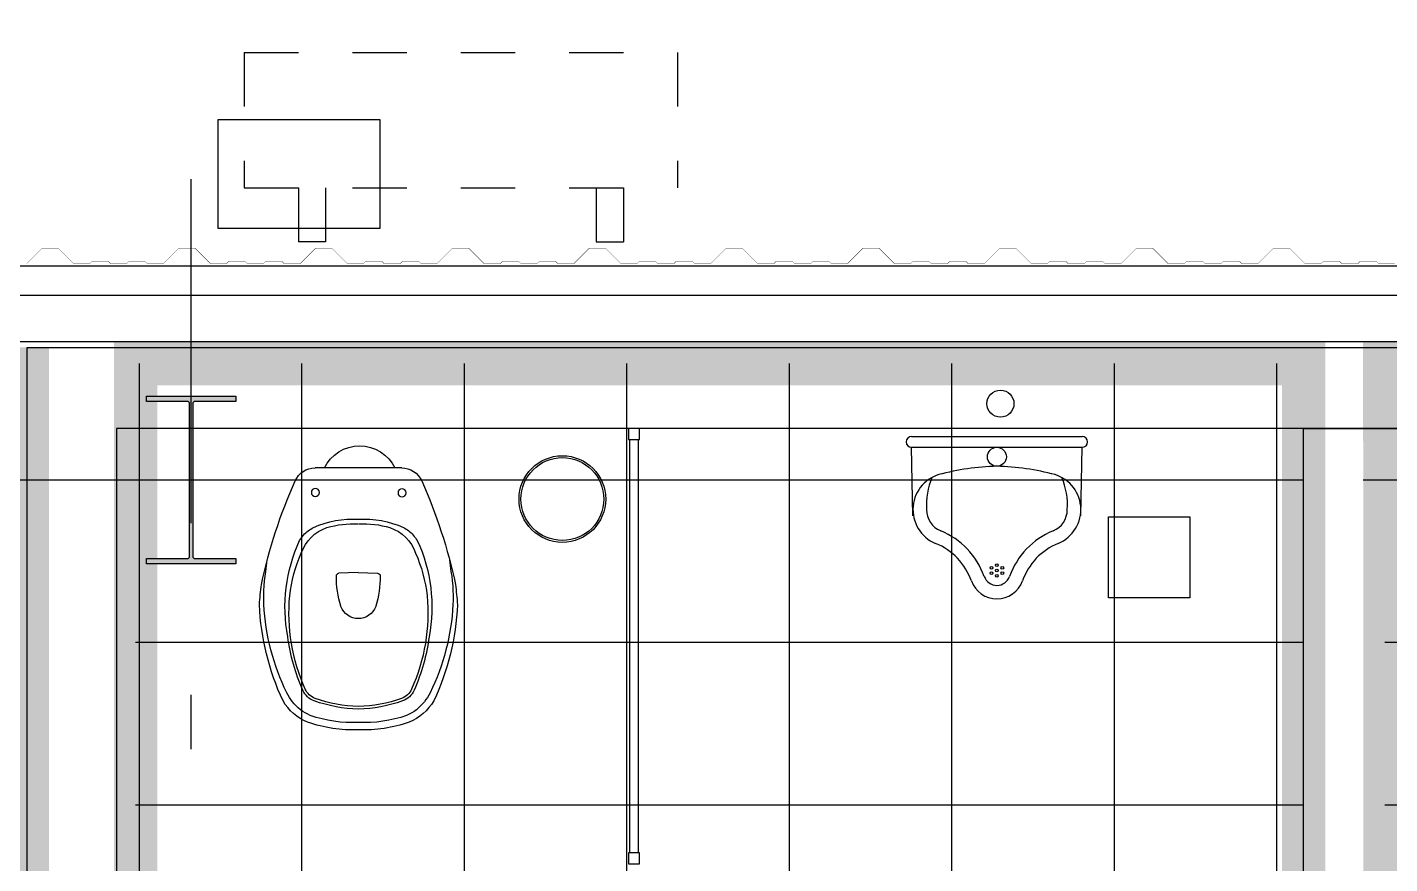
# Model space of a CAD drawing. Header units: millimetres. Extents: x -77 to 207, y -160 to 187.
# Drawn here: x -5.607 to -3.092, y 28.691 to 30.236 of the extents above; entities that cross this region are included whole.
import ezdxf
from ezdxf.xclip import XClip

# ---------------------------------------------------------------- set-up
doc = ezdxf.new("R2010")
doc.units = ezdxf.units.MM
doc.header["$LTSCALE"] = 0.1
doc.linetypes.add('X REF - ANELO INST bind$0$X REF - ANELO$0$DASHDOT2', pattern=[12.7, 6.35, -3.175, 0, -3.175])
doc.linetypes.add('X REF - ANELO INST bind$0$X REF - ANELO$0$HIDDEN2', pattern=[0.1875, 0.125, -0.0625])
for name, color, linetype in [('C01 Foil blanco', 30, 'Continuous'), ('C03 PRY comun+papel kraft', 192, 'Continuous'), ('X REF - ANELO INST bind$0$X REF - ANELO EXT$0$E-REJILLAS', 8, 'Continuous'), ('X REF - ANELO INST bind$0$X REF - ANELO$0$A-CHAPA TRAPEZOIDAL', 8, 'Continuous'), ('X REF - ANELO INST bind$0$X REF - ANELO$0$A-LADRILLO HUECO 12', 7, 'Continuous'), ('X REF - ANELO INST bind$0$X REF - ANELO$0$A-TABIQUE FENOLICO 20mm', 7, 'Continuous'), ('X REF - ANELO INST bind$0$X REF - ANELO$0$E-MONTANTE PLUVIAL', 8, 'Continuous'), ('X REF - ANELO INST bind$0$X REF - ANELO$0$E-REJILLAS', 8, 'Continuous'), ('X REF - ANELO INST bind$0$X REF - ANELO$0$E-SANITARIO', 8, 'Continuous'), ('X REF - ANELO INST bind$0$X REF - ANELO$0$MET-COLUMNA METALICA', 7, 'Continuous'), ('X REF - ANELO INST bind$0$X REF - ANELO$0$MET-CORREAS DE CV', 7, 'Continuous'), ('X REF - ANELO INST bind$0$X REF - ANELO$0$MET-EJE CABRIADAS', 8, 'X REF - ANELO INST bind$0$X REF - ANELO$0$DASHDOT2'), ('X REF - ANELO INST bind$0$X REF - ANELO$0$MET-LANA VIDRIO', 8, 'Continuous'), ('X REF - ANELO INST bind$0$X REF - ANELO$0$PROY-SPLITS', 8, 'X REF - ANELO INST bind$0$X REF - ANELO$0$HIDDEN2')]:
    doc.layers.add(name, color=color, linetype=linetype)
doc.linetypes.add('X REF - ANELO INST bind$0$X REF - ANELO$0$REFERENCIAL CORTE TRANSVERSAL WM$0$BATTING', pattern='A,0.00254,-2.54,[134,ltypeshp.shx,S=2.54,R=0,X=-2.54,Y=0],-5.08,[134,ltypeshp.shx,S=2.54,R=180,X=2.54,Y=0],-2.54', length=10.16254)
pattern_1 = [(0, (0, 0), (0, 0.3), []), (90, (0, 0), (-0.3, 1.836909530733566e-17), [])]

# ---------------------------------------------------------------- blocks, each defined once
blk = doc.blocks.new('X REF - ANELO INST bind$0$X REF - ANELO$0$CMETP')
at = {"layer": 'X REF - ANELO INST bind$0$X REF - ANELO$0$MET-COLUMNA METALICA'}
blk.add_hatch(color=256, dxfattribs=at).paths.add_polyline_path([(-0.08249999999679858, 0), (-0.08249999999679858, 0.00969999999506399), (-0.007330000000365544, 0.00969999999506399, 0.414213562373209), (-0.002899999999499414, 0.01412999999593012), (-0.002899999999499414, 0.2957699999969918, 0.4142135623730696), (-0.007330000000365544, 0.300199999997858), (-0.08249999999679858, 0.300199999997858), (-0.08249999999679858, 0.3099999999976717), (0.08249999999679858, 0.3099999999976717), (0.08249999999679858, 0.300199999997858), (0.007330000000365544, 0.300199999997858, 0.4142135623731207), (0.002899999999499414, 0.2957699999969918), (0.002899999999499414, 0.01412999999593012, 0.4142135623731841), (0.007330000000365544, 0.00969999999506399), (0.08249999999679858, 0.00969999999506399), (0.08249999999679858, 0)])
blk.add_lwpolyline([(0.08249999999679858, 0.300199999997858), (0.08249999999679858, 0.3099999999976717), (-0.08249999999679858, 0.3099999999976717), (-0.08249999999679858, 0.300199999997858), (-0.007330000000365544, 0.300199999997858, -0.4142135623730696), (-0.002899999999499414, 0.2957699999969918), (-0.002899999999499414, 0.01412999999593012, -0.414213562373209), (-0.007330000000365544, 0.00969999999506399), (-0.08249999999679858, 0.00969999999506399), (-0.08249999999679858, 0), (0.08249999999679858, 0), (0.08249999999679858, 0.00969999999506399), (0.007330000000365544, 0.00969999999506399, -0.4142135623731841), (0.002899999999499414, 0.01412999999593012), (0.002899999999499414, 0.2957699999969918, -0.4142135623731206), (0.007330000000365544, 0.300199999997858)], format="xyb", close=True, dxfattribs=at)
blk = doc.blocks.new('X REF - ANELO INST bind$0$X REF - ANELO$0$Mingitorio')
at = {"layer": 'X REF - ANELO INST bind$0$X REF - ANELO$0$E-SANITARIO'}
for p, q in [((-0.1484673906961689, 0.2068523969210219), (-0.1509807428810745, 0.08050987419846933)), ((0.1615059050091077, 0.2068523969210219), (0.1640192571212538, 0.08050987419846933)), ((0.1640192571212538, 0.08050987419846933), (-0.1509807428810745, 0.08050987419846933)), ((0.1640192571212538, 0.0605098741943948), (-0.1509807428810745, 0.0605098741943948))]:
    blk.add_line(p, q, dxfattribs=at)
for centre, radius in [((-0.003480742787360214, 0.3130098741967231), 0.0024999999999995), ((-0.003480742787360214, 0.3030098742019618), 0.0024999999999995), ((0.006519257120089605, 0.3180098742013797), 0.0025000000000004), ((0.006519257120089605, 0.3080098742066184), 0.0025000000000004), ((0.01651925711485092, 0.3130098741967231), 0.0025000000000004), ((0.01651925711485092, 0.3030098742019618), 0.0025000000000004), ((0.006519257120089605, 0.2980098741973052), 0.0025000000000004), ((0.006519257120089605, 0.09800987420021556), 0.0175000000000001), ((0, 0), 0.025)]:
    blk.add_circle(centre, radius, dxfattribs=at)
for centre, radius, start, end in [((0.006519257120089605, 0.3105098741943948), 0.0499999999999998, 90, 160.4269724548013), ((0.006519257120089605, 0.3105098741943948), 0.0499999999999998, 19.57302754519879, 90), ((-0.1513017999968724, 0.3666237220168114), 0.1175000000000006, 292.3407334132303, 340.4269724548013), ((0.006519257120089605, 0.3105098741943948), 0.0249999999999998, 90, 160.4269724548013), ((0.006519257120089605, 0.3105098741943948), 0.0249999999999998, 19.57302754519879, 90), ((0.1643403142952593, 0.3666237220168114), 0.1175000000000006, 199.5730275451987, 247.6592665867696), ((-0.1513017999968724, 0.3666237220168114), 0.1425000000000006, 292.3407334132303, 340.4269724548013), ((0.1643403142952593, 0.3666237220168114), 0.1425000000000006, 199.5730275451987, 247.6592665867696), ((-0.08098074278677814, 0.195509874203708), 0.0674999999999999, 112.3407334132303, 257.9755690597581), ((0.09401925711426884, 0.195509874203708), 0.0674999999999999, 282.0244309402419, 67.65926658676968), ((-0.08098074278677814, 0.195509874203708), 0.0424999999999999, 112.3407334132303, 180), ((0.09401925711426884, 0.195509874203708), 0.0424999999999999, 0, 67.65926658676968), ((0.01055771872051992, 0.1876252588117495), 0.1342701617313502, 176.6335390429126, 202.4325548083541), ((0.002480795606970787, 0.1876252588117495), 0.1342701617313502, 337.5674451916458, 3.366460957087454), ((0.01859040760609787, 0.5790771307074465), 0.463724394413914, 255.0798136339237, 268.5083723187348), ((-0.005551893293159083, 0.5790771307074465), 0.463724394413914, 271.4916276812651, 284.9201863660763), ((-0.1509807428810745, 0.07050987420370802), 0.0099999999999998, 90, 270), ((0.1640192571212538, 0.07050987420370802), 0.0099999999999998, 270, 90)]:
    blk.add_arc(centre, radius, start, end, dxfattribs=at)
blk = doc.blocks.new('X REF - ANELO INST bind$0$X REF - ANELO$0$INODORO SANITARIO')
at = {"layer": 'X REF - ANELO INST bind$0$X REF - ANELO$0$E-SANITARIO'}
for p, q in [((-0.002523755087167734, 0.234081894886458), (-0.03821687308663946, 0.2353117518791805)), ((-0.002523755087167734, 0.234081894886458), (0.03316936291230399, 0.2353117518791805)), ((0.07757261500228196, 0.04059575649398539), (-0.08210304458043538, 0.04059575649398539))]:
    blk.add_line(p, q, dxfattribs=at)
for centre in [(-0.0817968344927067, 0.0860328751873567), (0.07821459122351371, 0.08673176469119426)]:
    blk.add_circle(centre, 0.00740506536, dxfattribs=at)
for centre, radius, start, end in [((-0.05671007628552593, 0.4194530051895526), 0.0992524084767642, 113.3589626947498, 148.6592108892719), ((-0.01268899579008553, 0.2699732658797984), 0.2546335396018624, 87.6538614600503, 109.1126357824646), ((-0.01268899579008553, 0.2699732658797984), 0.2412523955995332, 87.53907879552906, 108.9921360182017), ((0.00815856621193256, 0.2699732658797984), 0.2412523955997198, 71.00786398179835, 92.4917792505193), ((0.00815856621193256, 0.2699732658797984), 0.2546335396018624, 70.8873642175354, 92.34613853994973), ((0.05217964670737296, 0.4194530051895526), 0.0992524084767642, 31.34078911072803, 66.64103730525021), ((-0.05671007628552593, 0.4194530051895526), 0.0858712644745307, 113.6824711471124, 141.7239951327375), ((0.004290467506507634, 0.2270583261847605), 0.2594052156671695, 91.44813175905638, 109.8331078759281), ((0.004290467506507634, 0.2270583261847605), 0.2544685054271404, 91.44813175905638, 109.8331078759281), ((-0.0088208969827972, 0.2270583261847605), 0.2544685054271404, 70.16689212407191, 88.55186824094362), ((-0.0088208969827972, 0.2270583261847605), 0.2594052156671695, 70.16689212407191, 88.55186824094362), ((0.05217964670737296, 0.4194530051895526), 0.0858712644745307, 38.27600486726247, 66.3175288528876), ((0.2777043348032749, 0.2744390086731983), 0.4630143998858422, 154.868917163413, 177.6585469667198), ((0.2438550028164175, 0.2709618970980046), 0.421227006792855, 153.9289502894011, 176.9788712240111), ((-0.02558586628583703, 0.3992871013902004), 0.1228450860515878, 143.3328178220793, 152.4608998156785), ((-0.0711834364919921, 0.4363156878821428), 0.0369530779070887, 109.8331078759281, 156.0268308443027), ((-0.0711834364919921, 0.4363156878821428), 0.0320163676671322, 109.8331078759281, 156.0268308443027), ((0.06665300701570254, 0.4363156878821428), 0.0320163676671322, 23.97316915569727, 70.16689212407191), ((0.06665300701570254, 0.4363156878821428), 0.0369530779070887, 23.97316915569727, 70.16689212407191), ((0.02105543670768406, 0.3992871013902004), 0.1228450860515878, 27.53910018432145, 36.66718217792071), ((-0.2483854322781551, 0.2709618970980046), 0.421227006792855, 3.021128775988926, 26.07104971059893), ((-0.2822347642941165, 0.2744390086731983), 0.4630143998858422, 2.341453033280204, 25.13108283658705), ((0.2183537676028211, 0.3075678496966248), 0.3538249737901624, 156.0268308443027, 172.6886759597197), ((0.2183537676028211, 0.3075678496966248), 0.3488882635503325, 156.0268308443027, 185.0468121673298), ((-0.2228841970791107, 0.3075678496966248), 0.3488882635503325, 354.9531878326702, 23.97316915569727), ((-0.2228841970791107, 0.3075678496966248), 0.3538249737901624, 7.311324040280292, 23.97316915569727), ((0.1542902087094264, 0.2974713028811493), 0.2921326303007147, 169.1232493702822, 204.8132636793499), ((-0.1588206383021313, 0.2974713028811493), 0.2921326303007147, 335.1867363206501, 10.87675062971779), ((0.1068218358122979, 0.2797304154951235), 0.2839262996514828, 175.3890123174771, 189.7109125877332), ((-0.002309709685505146, 0.2846774573840776), 0.0345002276512921, 90.3554756080357, 159.4091819639597), ((-0.002737800488830322, 0.2846774573840776), 0.0345002276512921, 20.59081803604049, 89.6445243919643), ((-0.1113522652885874, 0.2797304154951235), 0.2839262996514828, 350.2890874122668, 4.610987682522941), ((0.5079106375051197, 0.3394241422934101), 0.6943640756884955, 183.8041848978074, 186.8911147142684), ((0.1609522372164067, 0.3129100938963347), 0.2923632326265299, 187.0797155486174, 203.1594970562024), ((0.1473913443041968, 0.2408557367884896), 0.190428230718081, 163.1407068474506, 180.1717580037813), ((-0.02357456288882509, 0.2926665012923877), 0.0117841803824263, 159.4091819639597, 163.1407068474506), ((0.01852705271448962, 0.2926665012923877), 0.0117841803824263, 16.85929315254934, 20.59081803604049), ((-0.1524388544930841, 0.2408557367884896), 0.190428230718081, 359.8282419962187, 16.85929315254934), ((-0.1654826666926963, 0.3129100938963347), 0.2923632326265299, 336.8405029437976, 352.9202844513826), ((-0.5124410669814095, 0.3394241422934101), 0.6943640756884955, 353.1088852857316, 356.1958151021925), ((0.7650805689190747, 0.458399092385207), 0.9678925841940756, 192.063586701755, 204.0074425845964), ((-0.7696109983953647, 0.458399092385207), 0.9678925841940756, 335.9925574154036, 347.9364132982448), ((0.6297825515066506, 0.3140441586724592), 0.8070165355476046, 185.8464947184922, 187.3523782400225), ((-0.03804500137630362, 0.2402998435859445), 0.0049910518472336, 180.1717580037813, 268.0265731412009), ((0.03299749121652007, 0.2402998435859445), 0.0049910518472336, 271.9734268587991, 359.8282419962187), ((-0.6343129809974923, 0.3140441586724592), 0.8070165355476046, 352.6476217599773, 354.1535052815079), ((-0.03593830978206802, 0.2231574118773096), 0.0762101598893166, 199.3341782771796, 251.249151156216), ((0.03140788021846697, 0.2231574118773096), 0.0762101598893166, 288.7508488437841, 340.6658217228205), ((-0.0214409682957919, 0.2338843991888098), 0.1071459491915978, 213.4181559967948, 220.0442128378741), ((-0.06096527198678792, 0.2009298698972088), 0.0556863145999538, 220.2508259705653, 244.1706410135176), ((-0.01247991218406219, 0.3112437046943342), 0.1672734346827622, 253.3398198680019, 273.3241888536006), ((0.007949482722324541, 0.3112437046943342), 0.167273434682592, 266.6758111463994, 286.6601801319981), ((0.05643484251049835, 0.2009298698972088), 0.0556863145999538, 295.8293589864825, 319.7491740294348), ((0.01691053881950233, 0.2338843991888098), 0.1071459491915978, 319.9557871621259, 326.5818440032052), ((-0.01247991218406219, 0.3112437046943342), 0.1761595131146569, 245.6088612388171, 273.3241888536006), ((0.007949482722324541, 0.3112437046943342), 0.1761595131146569, 266.6758111463994, 294.3911387611829), ((-0.08210304458043538, 0.08107678037731603), 0.040481023968, 204.0074425845964, 270), ((0.07757261500228196, 0.08107678037731603), 0.040481023968, 270, 335.9925574154036), ((0, 0.07230568348268207), 0.0723056834827156, 205.976770461121, 334.023229538879)]:
    blk.add_arc(centre, radius, start, end, dxfattribs=at)
blk = doc.blocks.new('X REF - ANELO INST bind$0$X REF - ANELO EXT$0$rpluvial')
blk.add_lwpolyline([(1964.571822757272, 1190.32671916665), (1964.871822757272, 1190.32671916665), (1964.871822757272, 1190.52671916665), (1964.571822757272, 1190.52671916665)], close=True)
blk = doc.blocks.new('X REF - ANELO INST bind$0$X REF - ANELO EXT')
at = {"layer": 'X REF - ANELO INST bind$0$X REF - ANELO EXT$0$E-REJILLAS'}
blk.add_blockref('X REF - ANELO INST bind$0$X REF - ANELO EXT$0$rpluvial', (-1969.827029569262, -1160.461546193834, 0.01053087302008929), dxfattribs=at)
blk = doc.blocks.new('X REF - ANELO INST bind$0$X REF - ANELO$0$A$C085D3B3D')
at = {"layer": 'X REF - ANELO INST bind$0$X REF - ANELO$0$PROY-SPLITS'}
for p, q in [((1.509212325893244, -1.069552925916539), (1.509212325893244, -0.2695529259165426)), ((1.509212325893244, -0.2695529259165426), (1.759212325893244, -0.2695529259165426)), ((1.759212325893244, -1.069552925916553), (1.759212325893244, -0.2695529259165426)), ((1.759212325893244, -0.3695529259165511), (1.859212325893236, -0.369552925916544)), ((1.859212325893224, -0.4195529259165485), (1.859212325893236, -0.3695529259165511)), ((1.759212325893244, -0.4195529259165485), (1.859212325893236, -0.4195529259165414)), ((1.759212325893244, -0.9195529259165482), (1.859212325893236, -0.9195529259165552)), ((1.859212325893224, -0.9195529259165482), (1.859212325893236, -0.9695529259165454)), ((1.759212325893244, -0.9695529259165454), (1.859212325893236, -0.9695529259165524)), ((1.509212325893244, -1.069552925916539), (1.759212325893244, -1.069552925916553))]:
    blk.add_line(p, q, dxfattribs=at)
blk = doc.blocks.new('X REF - ANELO INST bind$0$X REF - ANELO')
at = {"layer": 'X REF - ANELO INST bind$0$X REF - ANELO$0$A-CHAPA TRAPEZOIDAL'}
for points in [[(-5.394265136538243, 29.80375368108384, 0.0006, 0.0006, 0), (-5.419411435566635, 29.80375368108384, 0.0006, 0.0006, 0), (-5.42341143556745, 29.79975368108303, 0.0006, 0.0006, 0), (-5.453411435566286, 29.79975368108303, 0.0006, 0.0006, 0), (-5.457411435567101, 29.80375368108384, 0.0006, 0.0006, 0), (-5.487411435565937, 29.80375368108384, 0.0006, 0.0006, 0), (-5.491411435566752, 29.79975368108303, 0.0006, 0.0006, 0), (-5.521411435565588, 29.79975368108303, 0.0006, 0.0006, 0), (-5.549695706856928, 29.82803795230161, 0.0006, 0.0006, 0), (-5.579695706855764, 29.82803795230161, 0.0006, 0.0006, 0), (-5.607979978059793, 29.79975368108303, 0.0006, 0.0006, 0)], [(-4.131422424138227, 29.80375368108384, 0.0006, 0.0006, 0), (-4.15656872316662, 29.80375368108384, 0.0006, 0.0006, 0), (-4.160568723167435, 29.79975368108303, 0.0006, 0.0006, 0), (-4.190568723166271, 29.79975368108303, 0.0006, 0.0006, 0), (-4.194568723167086, 29.80375368108384, 0.0006, 0.0006, 0), (-4.224568723165921, 29.80375368108384, 0.0006, 0.0006, 0), (-4.228568723166736, 29.79975368108303, 0.0006, 0.0006, 0), (-4.258568723165572, 29.79975368108303, 0.0006, 0.0006, 0), (-4.286852994456913, 29.82803795230161, 0.0006, 0.0006, 0), (-4.316852994455749, 29.82803795230161, 0.0006, 0.0006, 0), (-4.345137265659778, 29.79975368108303, 0.0006, 0.0006, 0), (-4.375137265658614, 29.79975368108303, 0.0006, 0.0006, 0), (-4.379137265659429, 29.80375368108384, 0.0006, 0.0006, 0), (-4.409137265672816, 29.80375368108384, 0.0006, 0.0006, 0), (-4.413137265659079, 29.79975368108303, 0.0006, 0.0006, 0), (-4.443137265672467, 29.79975368108303, 0.0006, 0.0006, 0), (-4.44713726565873, 29.80375368108384, 0.0006, 0.0006, 0), (-4.477137265672118, 29.80375368108384, 0.0006, 0.0006, 0), (-4.481137265672933, 29.79975368108303, 0.0006, 0.0006, 0), (-4.511137265671769, 29.79975368108303, 0.0006, 0.0006, 0), (-4.539421536948558, 29.82803795230161, 0.0006, 0.0006, 0), (-4.569421536961945, 29.82803795230161, 0.0006, 0.0006, 0), (-4.597705808165975, 29.79975368108303, 0.0006, 0.0006, 0), (-4.62770580816481, 29.79975368108303, 0.0006, 0.0006, 0), (-4.631705808165625, 29.80375368108384, 0.0006, 0.0006, 0), (-4.661705808164461, 29.80375368108384, 0.0006, 0.0006, 0), (-4.665705808165276, 29.79975368108303, 0.0006, 0.0006, 0), (-4.695705808164112, 29.79975368108303, 0.0006, 0.0006, 0), (-4.699705808164927, 29.80375368108384, 0.0006, 0.0006, 0), (-4.729705808163763, 29.80375368108384, 0.0006, 0.0006, 0), (-4.733705808164578, 29.79975368108303, 0.0006, 0.0006, 0), (-4.763705808163413, 29.79975368108303, 0.0006, 0.0006, 0), (-4.791990079454754, 29.82803795230161, 0.0006, 0.0006, 0), (-4.82199007945359, 29.82803795230161, 0.0006, 0.0006, 0), (-4.850274350672171, 29.79975368108303, 0.0006, 0.0006, 0), (-4.880274350671007, 29.79975368108303, 0.0006, 0.0006, 0), (-4.884274350671822, 29.80375368108384, 0.0006, 0.0006, 0), (-4.914274350670658, 29.80375368108384, 0.0006, 0.0006, 0), (-4.918274350671473, 29.79975368108303, 0.0006, 0.0006, 0), (-4.948274350670308, 29.79975368108303, 0.0006, 0.0006, 0), (-4.952274350671123, 29.80375368108384, 0.0006, 0.0006, 0), (-4.982274350669959, 29.80375368108384, 0.0006, 0.0006, 0), (-4.986274350670774, 29.79975368108303, 0.0006, 0.0006, 0), (-5.01627435066961, 29.79975368108303, 0.0006, 0.0006, 0), (-5.044558621960951, 29.82803795230161, 0.0006, 0.0006, 0), (-5.074558621959786, 29.82803795230161, 0.0006, 0.0006, 0), (-5.102842893163816, 29.79975368108303, 0.0006, 0.0006, 0), (-5.132842893162652, 29.79975368108303, 0.0006, 0.0006, 0), (-5.136842893163466, 29.80375368108384, 0.0006, 0.0006, 0), (-5.166842893162302, 29.80375368108384, 0.0006, 0.0006, 0), (-5.170842893163117, 29.79975368108303, 0.0006, 0.0006, 0), (-5.200842893161953, 29.79975368108303, 0.0006, 0.0006, 0), (-5.204842893162768, 29.80375368108384, 0.0006, 0.0006, 0), (-5.234842893161604, 29.80375368108384, 0.0006, 0.0006, 0), (-5.238842893162419, 29.79975368108303, 0.0006, 0.0006, 0), (-5.268842893161255, 29.79975368108303, 0.0006, 0.0006, 0), (-5.297127164350732, 29.82803795230161, 0.0006, 0.0006, 0), (-5.32712716436412, 29.82803795230161, 0.0006, 0.0006, 0), (-5.355411435670012, 29.79975368108303, 0.0006, 0.0006, 0), (-5.385411435668848, 29.79975368108303, 0.0006, 0.0006, 0), (-5.389411435669663, 29.80375368108384, 0.0006, 0.0006, 0), (-5.419411435668499, 29.80375368108384, 0.0006, 0.0006, 0), (-5.423411435669314, 29.79975368108303, 0.0006, 0.0006, 0), (-5.45341143566815, 29.79975368108303, 0.0006, 0.0006, 0), (-5.457411435668964, 29.80375368108384, 0.0006, 0.0006, 0), (-5.4874114356678, 29.80375368108384, 0.0006, 0.0006, 0), (-5.491411435668615, 29.79975368108303, 0.0006, 0.0006, 0), (-5.521411435667451, 29.79975368108303, 0.0006, 0.0006, 0), (-5.549695706856928, 29.82803795230161, 0.0006, 0.0006, 0), (-5.579695706855764, 29.82803795230161, 0.0006, 0.0006, 0), (-5.607979978161657, 29.79975368108303, 0, 0, 0)], [(-3.082294553259763, 29.79975368108303, 0.0006, 0.0006, 0), (-3.112294553258598, 29.79975368108303, 0.0006, 0.0006, 0), (-3.116294553259413, 29.80375368108384, 0.0006, 0.0006, 0), (-3.146294553272801, 29.80375368108384, 0.0006, 0.0006, 0), (-3.150294553259064, 29.79975368108303, 0.0006, 0.0006, 0), (-3.180294553272452, 29.79975368108303, 0.0006, 0.0006, 0), (-3.184294553258715, 29.80375368108384, 0.0006, 0.0006, 0), (-3.214294553272103, 29.80375368108384, 0.0006, 0.0006, 0), (-3.218294553272917, 29.79975368108303, 0.0006, 0.0006, 0), (-3.248294553271753, 29.79975368108303, 0.0006, 0.0006, 0), (-3.276578824548542, 29.82803795230161, 0.0006, 0.0006, 0), (-3.30657882456193, 29.82803795230161, 0.0006, 0.0006, 0), (-3.334863095765959, 29.79975368108303, 0.0006, 0.0006, 0), (-3.364863095764795, 29.79975368108303, 0.0006, 0.0006, 0), (-3.36886309576561, 29.80375368108384, 0.0006, 0.0006, 0), (-3.398863095764446, 29.80375368108384, 0.0006, 0.0006, 0), (-3.402863095765261, 29.79975368108303, 0.0006, 0.0006, 0), (-3.432863095764096, 29.79975368108303, 0.0006, 0.0006, 0), (-3.436863095764911, 29.80375368108384, 0.0006, 0.0006, 0), (-3.466863095763747, 29.80375368108384, 0.0006, 0.0006, 0), (-3.470863095764562, 29.79975368108303, 0.0006, 0.0006, 0), (-3.500863095763398, 29.79975368108303, 0.0006, 0.0006, 0), (-3.529147367054739, 29.82803795230161, 0.0006, 0.0006, 0), (-3.559147367053574, 29.82803795230161, 0.0006, 0.0006, 0), (-3.587431638272156, 29.79975368108303, 0.0006, 0.0006, 0), (-3.617431638270991, 29.79975368108303, 0.0006, 0.0006, 0), (-3.621431638271806, 29.80375368108384, 0.0006, 0.0006, 0), (-3.651431638270642, 29.80375368108384, 0.0006, 0.0006, 0), (-3.655431638271457, 29.79975368108303, 0.0006, 0.0006, 0), (-3.685431638270293, 29.79975368108303, 0.0006, 0.0006, 0), (-3.689431638271108, 29.80375368108384, 0.0006, 0.0006, 0), (-3.719431638269944, 29.80375368108384, 0.0006, 0.0006, 0), (-3.723431638270759, 29.79975368108303, 0.0006, 0.0006, 0), (-3.753431638269594, 29.79975368108303, 0.0006, 0.0006, 0), (-3.781715909560935, 29.82803795230161, 0.0006, 0.0006, 0), (-3.811715909559771, 29.82803795230161, 0.0006, 0.0006, 0), (-3.8400001807638, 29.79975368108303, 0.0006, 0.0006, 0), (-3.870000180762636, 29.79975368108303, 0.0006, 0.0006, 0), (-3.874000180763451, 29.80375368108384, 0.0006, 0.0006, 0), (-3.904000180762287, 29.80375368108384, 0.0006, 0.0006, 0), (-3.908000180763102, 29.79975368108303, 0.0006, 0.0006, 0), (-3.938000180761938, 29.79975368108303, 0.0006, 0.0006, 0), (-3.942000180762752, 29.80375368108384, 0.0006, 0.0006, 0), (-3.972000180761588, 29.80375368108384, 0.0006, 0.0006, 0), (-3.976000180762403, 29.79975368108303, 0.0006, 0.0006, 0), (-4.006000180761239, 29.79975368108303, 0.0006, 0.0006, 0), (-4.034284451950716, 29.82803795230161, 0.0006, 0.0006, 0), (-4.064284451964104, 29.82803795230161, 0.0006, 0.0006, 0), (-4.092568723269997, 29.79975368108303, 0.0006, 0.0006, 0), (-4.122568723268833, 29.79975368108303, 0.0006, 0.0006, 0), (-4.126568723269648, 29.80375368108384, 0.0006, 0.0006, 0), (-4.156568723268483, 29.80375368108384, 0.0006, 0.0006, 0), (-4.160568723269298, 29.79975368108303, 0.0006, 0.0006, 0), (-4.190568723268134, 29.79975368108303, 0.0006, 0.0006, 0), (-4.194568723268949, 29.80375368108384, 0.0006, 0.0006, 0), (-4.224568723267785, 29.80375368108384, 0.0006, 0.0006, 0), (-4.2285687232686, 29.79975368108303, 0.0006, 0.0006, 0), (-4.258568723267436, 29.79975368108303, 0.0006, 0.0006, 0), (-4.286852994456913, 29.82803795230161, 0.0006, 0.0006, 0), (-4.316852994455749, 29.82803795230161, 0.0006, 0.0006, 0), (-4.345137265761641, 29.79975368108303, 0, 0, 0)]]:
    blk.add_lwpolyline(points, format="xyseb", dxfattribs=at)
at = {"layer": 'X REF - ANELO INST bind$0$X REF - ANELO$0$A-LADRILLO HUECO 12'}
for points in [[(-5.456950745491503, 26.65497492937516), (-5.456950745491507, 24.18442069627247), (-5.386940855586634, 24.18442069627247), (-5.386940855586634, 24.03442069627247), (-5.606950745491508, 24.03442069627247), (-5.606950745491509, 29.64497553576058), (0.1241465710073799, 29.64497553576058)], [(-0.02585342899262022, 29.49497553576058), (-5.441950745491502, 29.49497553576058), (-5.441950745491483, 26.81997492937521)], [(-2.950674413771131, 27.89247492937543), (-2.950674413771131, 27.72747492937543), (-3.08567344407273, 27.72747492937543), (-3.08567344407273, 27.58465042804096), (-3.250675849107939, 27.5846504280405), (-3.25067103903752, 29.49497553576058), (-3.070673676890706, 29.49497553576058), (-3.070673211254754, 27.89247492937543), (-2.950674413771131, 27.89247492937543)], [(-5.441950745491508, 29.44350530361896), (-5.441950745491508, 26.81997492937521)]]:
    blk.add_lwpolyline(points, dxfattribs=at)
at = {"layer": 'X REF - ANELO INST bind$0$X REF - ANELO$0$A-TABIQUE FENOLICO 20mm'}
for points in [[(-4.476765284119144, 29.47497554224181), (-4.476765284119144, 29.49497554534817), (-4.496765287225505, 29.49497554534771), (-4.496765287225505, 29.47497554224135)], [(-4.479265472040815, 28.7110506558003), (-4.494265285672374, 28.71105068400208), (-4.494265285672488, 29.47497554224181), (-4.479265285672388, 29.47497554224181)], [(-4.476765284119144, 28.69105068089572), (-4.476765284119144, 28.71105068400208), (-4.496765287225505, 28.71105068400208), (-4.496765287225505, 28.69105068089572)]]:
    blk.add_lwpolyline(points, close=True, dxfattribs=at)
at = {"layer": 'X REF - ANELO INST bind$0$X REF - ANELO$0$E-MONTANTE PLUVIAL'}
for radius in [0.08, 0.0765]:
    blk.add_circle((-4.619061422582607, 29.3647350289646, 0.01053087302008929), radius, dxfattribs=at)
at = {"layer": 'X REF - ANELO INST bind$0$X REF - ANELO$0$E-REJILLAS', "elevation": 0.01754254193824518}
blk.add_lwpolyline([(-3.610671219679716, 29.33219609651292), (-3.460671219679625, 29.33219609651292), (-3.460671219679625, 29.18219609651283), (-3.610671219679716, 29.18219609651283)], close=True, dxfattribs=at)
at = {"layer": 'X REF - ANELO INST bind$0$X REF - ANELO$0$MET-CORREAS DE CV'}
for p, q in [((0.2791468024899955, 29.79497538038436), (-26.24259650580438, 29.79497382144969)), ((0.1391465713757655, 29.65497597999863), (-26.24259650573261, 29.65497395086061))]:
    blk.add_line(p, q, dxfattribs=at)
at = {"layer": 'X REF - ANELO INST bind$0$X REF - ANELO$0$MET-EJE CABRIADAS'}
for p, q in [((-5.304390985078498, -0.8195543707502094, 0.01943700474020715), (-5.304390985078489, 30.23632377726847, 0.01943700474020715)), ((1.60429626733322, 29.39992297281378), (-54.27994433827324, 29.3999229728138))]:
    blk.add_line(p, q, dxfattribs=at)
at = {"layer": 'X REF - ANELO INST bind$0$X REF - ANELO$0$MET-LANA VIDRIO', "linetype": 'X REF - ANELO INST bind$0$X REF - ANELO$0$REFERENCIAL CORTE TRANSVERSAL WM$0$BATTING', "ltscale": 0.025}
blk.add_lwpolyline([(-26.24259650580438, 29.74147314624993), (0.2290169869703623, 29.74147314625021), (0.2292204962313145, 24.03702358155554)], dxfattribs=at)
blk.add_blockref('X REF - ANELO INST bind$0$X REF - ANELO EXT', (0, 0))
at = {"rotation": 180}
blk.add_blockref('X REF - ANELO INST bind$0$X REF - ANELO$0$Mingitorio', (-3.810359410073707, 29.54085749070014, 0.01744198448558797), dxfattribs=at)
at = {"xscale": -1, "rotation": 180}
blk.add_blockref('X REF - ANELO INST bind$0$X REF - ANELO$0$INODORO SANITARIO', (-4.993290266362456, 29.46298501998513, 0.0105416364593709), dxfattribs=at)
at = {"layer": 'X REF - ANELO INST bind$0$X REF - ANELO$0$MET-COLUMNA METALICA', "xscale": -1}
blk.add_blockref('X REF - ANELO INST bind$0$X REF - ANELO$0$CMETP', (-5.304450713316546, 29.24497297281732, 0.0002661814549222334), dxfattribs=at)
at = {"layer": 'X REF - ANELO INST bind$0$X REF - ANELO$0$PROY-SPLITS', "rotation": 269.9999999999999}
blk.add_blockref('X REF - ANELO INST bind$0$X REF - ANELO$0$A$C085D3B3D', (-4.136870045159228, 31.69902590226246), dxfattribs=at)
blk = doc.blocks.new('X REF - ANELO INST bind')
ref = blk.add_blockref('X REF - ANELO INST bind$0$X REF - ANELO', (0, 0))
XClip(ref).set_block_clipping_path([(-76.96807374145067, -24.7711317477457), (92.98603554183842, 61.16696301676586)])

msp = doc.modelspace()

# ---------------------------------------------------------------- hatches: boundary and pattern name
at = {"layer": 'C03 PRY comun+papel kraft'}
h = msp.add_hatch(dxfattribs=at)
h.set_pattern_fill('_USER', color=256, scale=0.3, double=1, pattern_type=0)
h.set_pattern_definition(pattern_1)
edge = h.paths.add_edge_path()
edge.add_line((-3.250674413772678, 26.80497492937525), (-5.40695072928867, 26.80497491694188))
edge.add_line((-5.40695072928867, 26.80497491694188), (-5.406950735520597, 27.88575680622989))
edge.add_line((-5.406950735520597, 27.88575680622989), (-4.375426597485776, 27.88575680622989))
edge.add_line((-4.375426597485776, 27.88575680622989), (-4.375426597485776, 27.9857568062298))
edge.add_line((-4.375426597485776, 27.9857568062298), (-5.40695073609721, 27.9857568062298))
edge.add_line((-5.40695073609721, 27.9857568062298), (-5.406950745491462, 29.61497010335819))
edge.add_line((-5.406950745491462, 29.61497010335819), (-3.250669138099957, 29.61496217755343))
edge.add_line((-3.250669138099957, 29.61496217755343), (-3.250669121897211, 26.80497492937528))
h = msp.add_hatch(dxfattribs=at)
h.set_pattern_fill('_USER', color=256, scale=0.3, double=1, pattern_type=0)
h.set_pattern_definition(pattern_1)
h.paths.add_polyline_path([(-3.100713233589892, 29.61496325946406), (0.09932558622768733, 29.61496325946406), (0.09932558622768739, 27.85497492937543), (-3.100674413772358, 27.85497492937543)])

# ---------------------------------------------------------------- linework, layer by layer
at = {"layer": 'C01 Foil blanco', "const_width": 0.08, "elevation": 2.135077072259951e-05}
msp.add_lwpolyline([(-6.55372215791897, 29.60497413502585), (-6.55372215791897, 29.60497413502585), (-5.606950775478452, 29.60497413502585), (-5.606950745519758, 24.03442559944642), (-1.365671856721967, 24.03442559944642), (-1.365671856721967, 22.0204881702457), (0.1103516996085492, 22.0204881702457), (0.1103659287505273, 6.908415640765133), (-1.389634071249473, 6.908415640765133), (-1.389634204716491, 4.959845945626274), (-4.702282181090367, 4.959845945626287), (-4.702282181090367, 0.05434713922432088), (-5.19760729541099, 0.0543471392243207), (-5.19760729541099, 0.1851127970303439), (-31.52531535550097, 0.1851127970303446), (-31.52531535550097, 0.1851127970303446), (-31.52531535550097, 29.21473542162268), (-31.52531535550097, 29.21473542162268), (-26.42259650580489, 29.21473542162268), (-26.42259650580489, 29.60497192048632), (-6.553722157918802, 29.60497192048631)], dxfattribs=at)
at = {"layer": 'C03 PRY comun+papel kraft', "const_width": 0.08}
msp.add_lwpolyline([(-3.250674413772678, 26.80497492937525), (-5.40695072928867, 26.80497491694188), (-5.406950735520597, 27.88575680622989), (-4.375426597485776, 27.88575680622989), (-4.375426597485776, 27.9857568062298), (-5.40695073609721, 27.9857568062298), (-5.406950745491462, 29.61497010335819), (-3.250669138099957, 29.61496217755343), (-3.250669121897211, 26.80497492937528)], dxfattribs=at)
at = {"layer": 'C03 PRY comun+papel kraft', "const_width": 0.08, "elevation": -0.001790303036509414}
msp.add_lwpolyline([(-3.100713233589892, 29.61496325946406), (0.09932558622768733, 29.61496325946406), (0.09932558622768739, 27.85497492937543), (-3.100674413772358, 27.85497492937543), (-3.100713233736203, 29.61496325946406)], dxfattribs=at)

# ---------------------------------------------------------------- block references
msp.add_blockref('X REF - ANELO INST bind', (0, 0))

doc.saveas('drawing.dxf')
